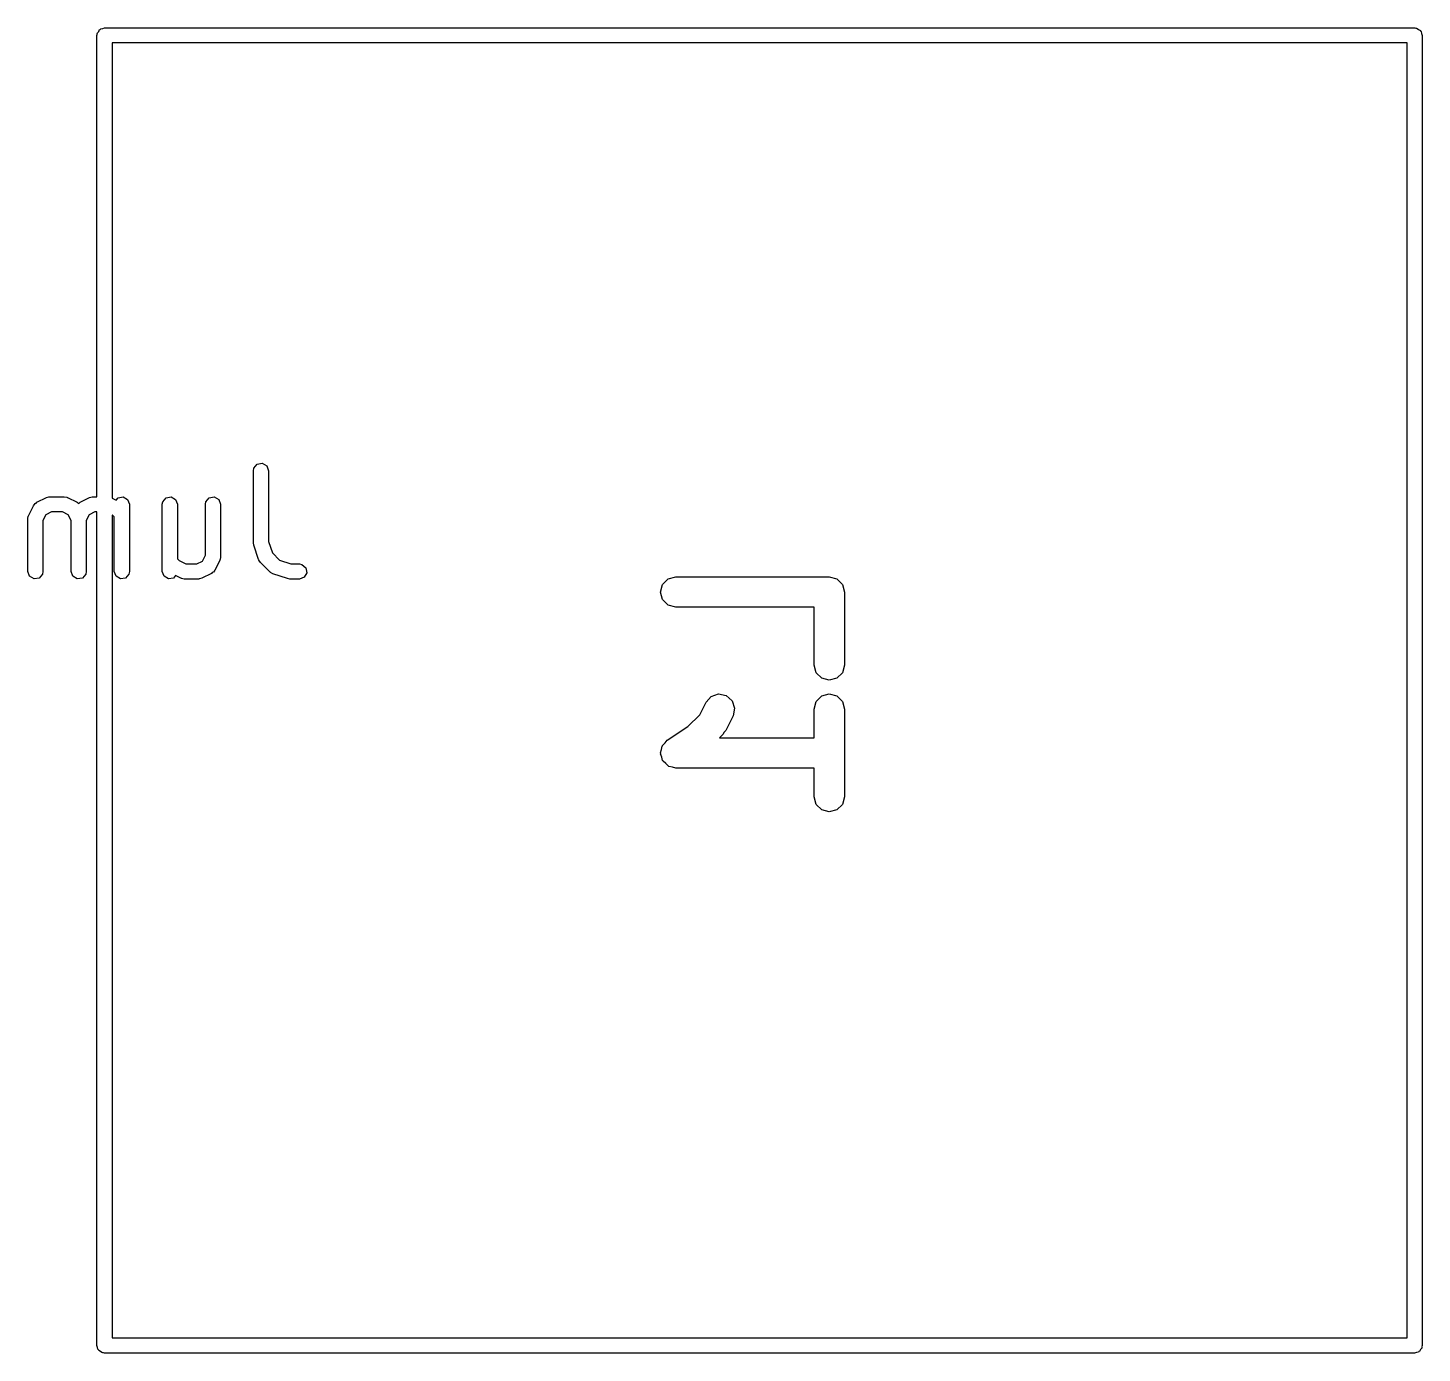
# Model space of a CAD drawing. Extents: x 0.55 to 3.98, y 0.07 to 2.99.
# Drawn here: x 3.224 to 3.769, y 0.631 to 1.149 of the extents above; entities that cross this region are included whole.
import ezdxf

# ---------------------------------------------------------------- set-up
doc = ezdxf.new("R2010")
doc.units = 0
doc.header["$MEASUREMENT"] = 0
doc.layers.add('BLACK', color=7, linetype='CONTINUOUS')

msp = doc.modelspace()

# ---------------------------------------------------------------- linework, layer by layer
at = {"layer": 'BLACK', "linetype": 'CONTINUOUS'}
for p, q in [((3.25105, 1.146), (3.25111, 1.14638)), ((3.25105, 0.965799), (3.25105, 1.146)), ((3.25109, 1.14651), (3.25116, 1.14663)), ((3.25111, 1.14638), (3.25109, 1.14651)), ((3.25116, 1.14663), (3.25123, 1.14701)), ((3.25123, 1.14701), (3.25172, 1.1476)), ((3.25172, 1.1476), (3.2521, 1.14826)), ((3.2521, 1.14826), (3.25235, 1.14835)), ((3.25235, 1.14835), (3.25252, 1.14856)), ((3.25252, 1.14856), (3.25328, 1.14869)), ((3.25328, 1.14869), (3.254, 1.14895)), ((3.254, 1.14895), (3.76581, 1.14895)), ((3.76581, 1.14895), (3.76619, 1.14889)), ((3.76619, 1.14889), (3.76632, 1.14891)), ((3.76632, 1.14891), (3.76644, 1.14884)), ((3.76644, 1.14884), (3.76682, 1.14877)), ((3.76682, 1.14877), (3.76741, 1.14828)), ((3.76741, 1.14828), (3.76807, 1.1479)), ((3.76807, 1.1479), (3.76816, 1.14765)), ((3.76816, 1.14765), (3.76837, 1.14748)), ((3.76837, 1.14748), (3.7685, 1.14672)), ((3.7685, 1.14672), (3.76876, 1.146)), ((3.76876, 1.146), (3.76876, 0.634189)), ((3.25695, 1.14305), (3.25695, 0.965235)), ((3.76286, 1.14305), (3.25695, 1.14305)), ((3.76286, 0.637142), (3.76286, 1.14305)), ((3.31217, 0.975969), (3.31235, 0.976979)), ((3.31217, 0.947848), (3.31217, 0.975969)), ((3.31235, 0.976979), (3.31365, 0.978526)), ((3.31365, 0.978526), (3.31563, 0.978877)), ((3.31563, 0.978877), (3.31738, 0.977867)), ((3.31738, 0.977867), (3.31807, 0.975969)), ((3.31807, 0.975969), (3.31807, 0.948327)), ((3.22756, 0.963612), (3.23131, 0.965487)), ((3.23131, 0.965487), (3.23229, 0.965779)), ((3.23229, 0.965779), (3.23247, 0.965738)), ((3.23247, 0.965738), (3.23263, 0.965799)), ((3.23263, 0.965799), (3.23826, 0.965799)), ((3.23826, 0.965799), (3.23927, 0.965621)), ((3.23927, 0.965621), (3.2394, 0.965507)), ((3.2394, 0.965507), (3.23958, 0.965487)), ((3.23958, 0.965487), (3.24333, 0.963612)), ((3.24443, 0.963612), (3.24818, 0.965487)), ((3.24818, 0.965487), (3.24917, 0.965779)), ((3.24917, 0.965779), (3.24934, 0.965738)), ((3.24934, 0.965738), (3.24951, 0.965799)), ((3.24951, 0.965799), (3.25105, 0.965799)), ((3.25695, 0.965235), (3.25849, 0.964466)), ((3.25849, 0.964466), (3.25928, 0.965403)), ((3.25928, 0.965403), (3.26127, 0.965754)), ((3.26127, 0.965754), (3.26302, 0.964744)), ((3.26302, 0.964744), (3.26371, 0.962846)), ((3.27673, 0.963856), (3.27802, 0.965403)), ((3.27802, 0.965403), (3.28001, 0.965754)), ((3.28001, 0.965754), (3.28176, 0.964744)), ((3.28176, 0.964744), (3.28245, 0.962846)), ((3.2936, 0.963856), (3.2949, 0.965403)), ((3.2949, 0.965403), (3.29689, 0.965754)), ((3.29689, 0.965754), (3.29864, 0.964744)), ((3.29864, 0.964744), (3.29933, 0.962846)), ((3.22437, 0.958542), (3.22624, 0.962292)), ((3.22624, 0.962292), (3.22685, 0.963115)), ((3.22685, 0.963115), (3.22726, 0.963291)), ((3.22726, 0.963291), (3.22756, 0.963612)), ((3.23108, 0.95877), (3.22996, 0.956525)), ((3.23333, 0.959893), (3.23108, 0.95877)), ((3.23756, 0.959893), (3.23333, 0.959893)), ((3.23981, 0.95877), (3.23756, 0.959893)), ((3.24093, 0.956525), (3.23981, 0.95877)), ((3.24333, 0.963612), (3.2439, 0.963189)), ((3.2439, 0.963189), (3.24413, 0.963291)), ((3.24413, 0.963291), (3.24443, 0.963612)), ((3.24796, 0.95877), (3.24683, 0.956525)), ((3.2502, 0.959893), (3.24796, 0.95877)), ((3.25105, 0.959893), (3.2502, 0.959893)), ((3.25105, 0.634189), (3.25105, 0.959893)), ((3.26371, 0.962846), (3.26371, 0.936599)), ((3.27655, 0.962846), (3.27673, 0.963856)), ((3.27655, 0.936599), (3.27655, 0.962846)), ((3.28245, 0.962846), (3.28245, 0.941572)), ((3.29342, 0.962846), (3.2936, 0.963856)), ((3.29342, 0.942921), (3.29342, 0.962846)), ((3.29933, 0.962846), (3.29933, 0.942224)), ((3.22406, 0.957222), (3.22423, 0.958232)), ((3.22406, 0.936599), (3.22406, 0.957222)), ((3.22423, 0.958232), (3.22435, 0.958367)), ((3.22435, 0.958367), (3.22437, 0.958542)), ((3.22996, 0.956525), (3.22996, 0.936599)), ((3.24093, 0.936599), (3.24093, 0.956525)), ((3.24683, 0.956525), (3.24683, 0.936599)), ((3.25713, 0.958544), (3.25695, 0.958633)), ((3.25695, 0.958633), (3.25695, 0.637142)), ((3.2578, 0.957873), (3.25713, 0.958544)), ((3.2578, 0.936599), (3.2578, 0.957873)), ((3.31219, 0.947787), (3.31217, 0.947848)), ((3.31232, 0.946914), (3.31219, 0.947787)), ((3.31807, 0.948327), (3.31958, 0.943819)), ((3.2923, 0.940675), (3.29342, 0.942921)), ((3.3142, 0.94129), (3.31232, 0.946914)), ((3.31958, 0.943819), (3.32234, 0.941055)), ((3.28245, 0.941572), (3.28313, 0.940901)), ((3.28313, 0.940901), (3.28582, 0.939552)), ((3.28582, 0.939552), (3.29005, 0.939552)), ((3.29005, 0.939552), (3.2923, 0.940675)), ((3.29714, 0.937153), (3.29653, 0.93633)), ((3.29902, 0.940903), (3.29714, 0.937153)), ((3.29904, 0.941078), (3.29902, 0.940903)), ((3.29915, 0.941214), (3.29904, 0.941078)), ((3.29933, 0.942224), (3.29915, 0.941214)), ((3.31431, 0.941151), (3.3142, 0.94129)), ((3.31432, 0.940976), (3.31431, 0.941151)), ((3.31491, 0.940136), (3.31432, 0.940976)), ((3.31866, 0.936386), (3.31491, 0.940136)), ((3.32234, 0.941055), (3.32685, 0.939552)), ((3.32685, 0.939552), (3.33012, 0.939552)), ((3.33012, 0.939552), (3.33113, 0.939374)), ((3.33113, 0.939374), (3.33268, 0.938076)), ((3.33268, 0.938076), (3.33303, 0.936086)), ((3.22475, 0.934701), (3.22406, 0.936599)), ((3.2265, 0.933691), (3.22475, 0.934701)), ((3.22848, 0.934042), (3.2265, 0.933691)), ((3.22978, 0.935589), (3.22848, 0.934042)), ((3.22996, 0.936599), (3.22978, 0.935589)), ((3.24162, 0.934701), (3.24093, 0.936599)), ((3.24337, 0.933691), (3.24162, 0.934701)), ((3.24536, 0.934042), (3.24337, 0.933691)), ((3.24666, 0.935589), (3.24536, 0.934042)), ((3.24683, 0.936599), (3.24666, 0.935589)), ((3.25849, 0.934701), (3.2578, 0.936599)), ((3.26024, 0.933691), (3.25849, 0.934701)), ((3.26223, 0.934042), (3.26024, 0.933691)), ((3.26353, 0.935589), (3.26223, 0.934042)), ((3.26371, 0.936599), (3.26353, 0.935589)), ((3.27724, 0.934701), (3.27655, 0.936599)), ((3.27899, 0.933691), (3.27724, 0.934701)), ((3.28098, 0.934042), (3.27899, 0.933691)), ((3.28176, 0.934979), (3.28098, 0.934042)), ((3.28381, 0.933958), (3.28176, 0.934979)), ((3.28398, 0.933938), (3.28381, 0.933958)), ((3.28412, 0.933825), (3.28398, 0.933938)), ((3.28513, 0.933646), (3.28412, 0.933825)), ((3.29075, 0.933646), (3.28513, 0.933646)), ((3.29092, 0.933707), (3.29075, 0.933646)), ((3.29109, 0.933666), (3.29092, 0.933707)), ((3.29207, 0.933958), (3.29109, 0.933666)), ((3.29582, 0.935833), (3.29207, 0.933958)), ((3.29612, 0.936154), (3.29582, 0.935833)), ((3.29653, 0.93633), (3.29612, 0.936154)), ((3.31882, 0.936311), (3.31866, 0.936386)), ((3.31891, 0.936161), (3.31882, 0.936311)), ((3.31981, 0.935673), (3.31891, 0.936161)), ((3.32544, 0.933798), (3.31981, 0.935673)), ((3.3255, 0.9338), (3.32544, 0.933798)), ((3.32637, 0.933646), (3.3255, 0.9338)), ((3.33012, 0.933646), (3.32637, 0.933646)), ((3.33202, 0.934337), (3.33012, 0.933646)), ((3.33303, 0.936086), (3.33202, 0.934337)), ((3.47124, 0.928571), (3.47203, 0.931524)), ((3.47203, 0.931524), (3.47419, 0.933686)), ((3.47419, 0.933686), (3.47714, 0.934477)), ((3.47714, 0.934477), (3.53714, 0.934477)), ((3.53714, 0.934477), (3.5401, 0.933686)), ((3.5401, 0.933686), (3.54226, 0.931524)), ((3.54226, 0.931524), (3.54305, 0.928571)), ((3.47203, 0.925619), (3.47124, 0.928571)), ((3.54305, 0.928571), (3.54305, 0.9)), ((3.47419, 0.923457), (3.47203, 0.925619)), ((3.47714, 0.922666), (3.47419, 0.923457)), ((3.53124, 0.922666), (3.47714, 0.922666)), ((3.53124, 0.9), (3.53124, 0.922666)), ((3.53203, 0.897047), (3.53124, 0.9)), ((3.54305, 0.9), (3.54226, 0.897047)), ((3.53419, 0.894886), (3.53203, 0.897047)), ((3.53714, 0.894094), (3.53419, 0.894886)), ((3.5401, 0.894886), (3.53714, 0.894094)), ((3.54226, 0.897047), (3.5401, 0.894886)), ((3.49103, 0.887785), (3.49393, 0.888752)), ((3.49393, 0.888752), (3.49693, 0.888139)), ((3.49693, 0.888139), (3.49921, 0.886111)), ((3.53203, 0.88581), (3.53419, 0.887971)), ((3.53419, 0.887971), (3.53714, 0.888763)), ((3.53714, 0.888763), (3.5401, 0.887971)), ((3.5401, 0.887971), (3.54226, 0.88581)), ((3.48658, 0.880641), (3.489, 0.885498)), ((3.489, 0.885498), (3.49103, 0.887785)), ((3.49921, 0.886111), (3.50018, 0.883211)), ((3.50018, 0.883211), (3.49957, 0.880216)), ((3.53124, 0.882857), (3.53203, 0.88581)), ((3.53124, 0.87162), (3.53124, 0.882857)), ((3.54226, 0.88581), (3.54305, 0.882857)), ((3.54305, 0.882857), (3.54305, 0.848571)), ((3.48195, 0.876018), (3.48658, 0.880641)), ((3.49957, 0.880216), (3.49671, 0.874502)), ((3.47387, 0.870628), (3.48195, 0.876018)), ((3.4956, 0.872967), (3.49426, 0.87162)), ((3.49426, 0.87162), (3.53124, 0.87162)), ((3.49608, 0.87379), (3.4956, 0.872967)), ((3.49671, 0.874502), (3.49608, 0.87379)), ((3.47124, 0.865714), (3.47159, 0.867013)), ((3.47159, 0.867013), (3.47185, 0.868332)), ((3.47185, 0.868332), (3.47198, 0.868478)), ((3.47198, 0.868478), (3.47203, 0.868667)), ((3.47203, 0.868667), (3.47298, 0.869618)), ((3.47298, 0.869618), (3.47387, 0.870628)), ((3.47129, 0.865526), (3.47124, 0.865714)), ((3.47125, 0.865334), (3.47129, 0.865526)), ((3.47168, 0.864061), (3.47125, 0.865334)), ((3.47203, 0.862762), (3.47168, 0.864061)), ((3.47217, 0.862623), (3.47203, 0.862762)), ((3.47223, 0.862439), (3.47217, 0.862623)), ((3.47324, 0.861551), (3.47223, 0.862439)), ((3.47419, 0.8606), (3.47324, 0.861551)), ((3.47438, 0.860549), (3.47419, 0.8606)), ((3.47453, 0.860421), (3.47438, 0.860549)), ((3.47584, 0.860157), (3.47453, 0.860421)), ((3.47714, 0.859809), (3.47584, 0.860157)), ((3.53124, 0.859809), (3.47714, 0.859809)), ((3.53124, 0.848571), (3.53124, 0.859809)), ((3.53203, 0.845619), (3.53124, 0.848571)), ((3.53419, 0.843457), (3.53203, 0.845619)), ((3.54226, 0.845619), (3.5401, 0.843457)), ((3.54305, 0.848571), (3.54226, 0.845619)), ((3.53714, 0.842666), (3.53419, 0.843457)), ((3.5401, 0.843457), (3.53714, 0.842666)), ((3.25131, 0.633468), (3.25105, 0.634189)), ((3.25144, 0.632713), (3.25131, 0.633468)), ((3.25165, 0.632541), (3.25144, 0.632713)), ((3.25174, 0.632291), (3.25165, 0.632541)), ((3.2524, 0.631907), (3.25174, 0.632291)), ((3.25299, 0.631414), (3.2524, 0.631907)), ((3.25695, 0.637142), (3.76286, 0.637142)), ((3.76771, 0.631927), (3.76746, 0.631836)), ((3.76809, 0.632591), (3.76771, 0.631927)), ((3.76859, 0.633179), (3.76809, 0.632591)), ((3.76865, 0.633563), (3.76859, 0.633179)), ((3.76872, 0.633676), (3.76865, 0.633563)), ((3.76876, 0.634189), (3.7687, 0.633805)), ((3.7687, 0.633805), (3.76872, 0.633676)), ((3.25337, 0.631347), (3.25299, 0.631414)), ((3.25349, 0.631281), (3.25337, 0.631347)), ((3.25362, 0.631304), (3.25349, 0.631281)), ((3.254, 0.631236), (3.25362, 0.631304)), ((3.76581, 0.631236), (3.254, 0.631236)), ((3.76653, 0.631499), (3.76581, 0.631236)), ((3.76729, 0.631632), (3.76653, 0.631499)), ((3.76746, 0.631836), (3.76729, 0.631632))]:
    msp.add_line(p, q, dxfattribs=at)

doc.saveas('drawing.dxf')
